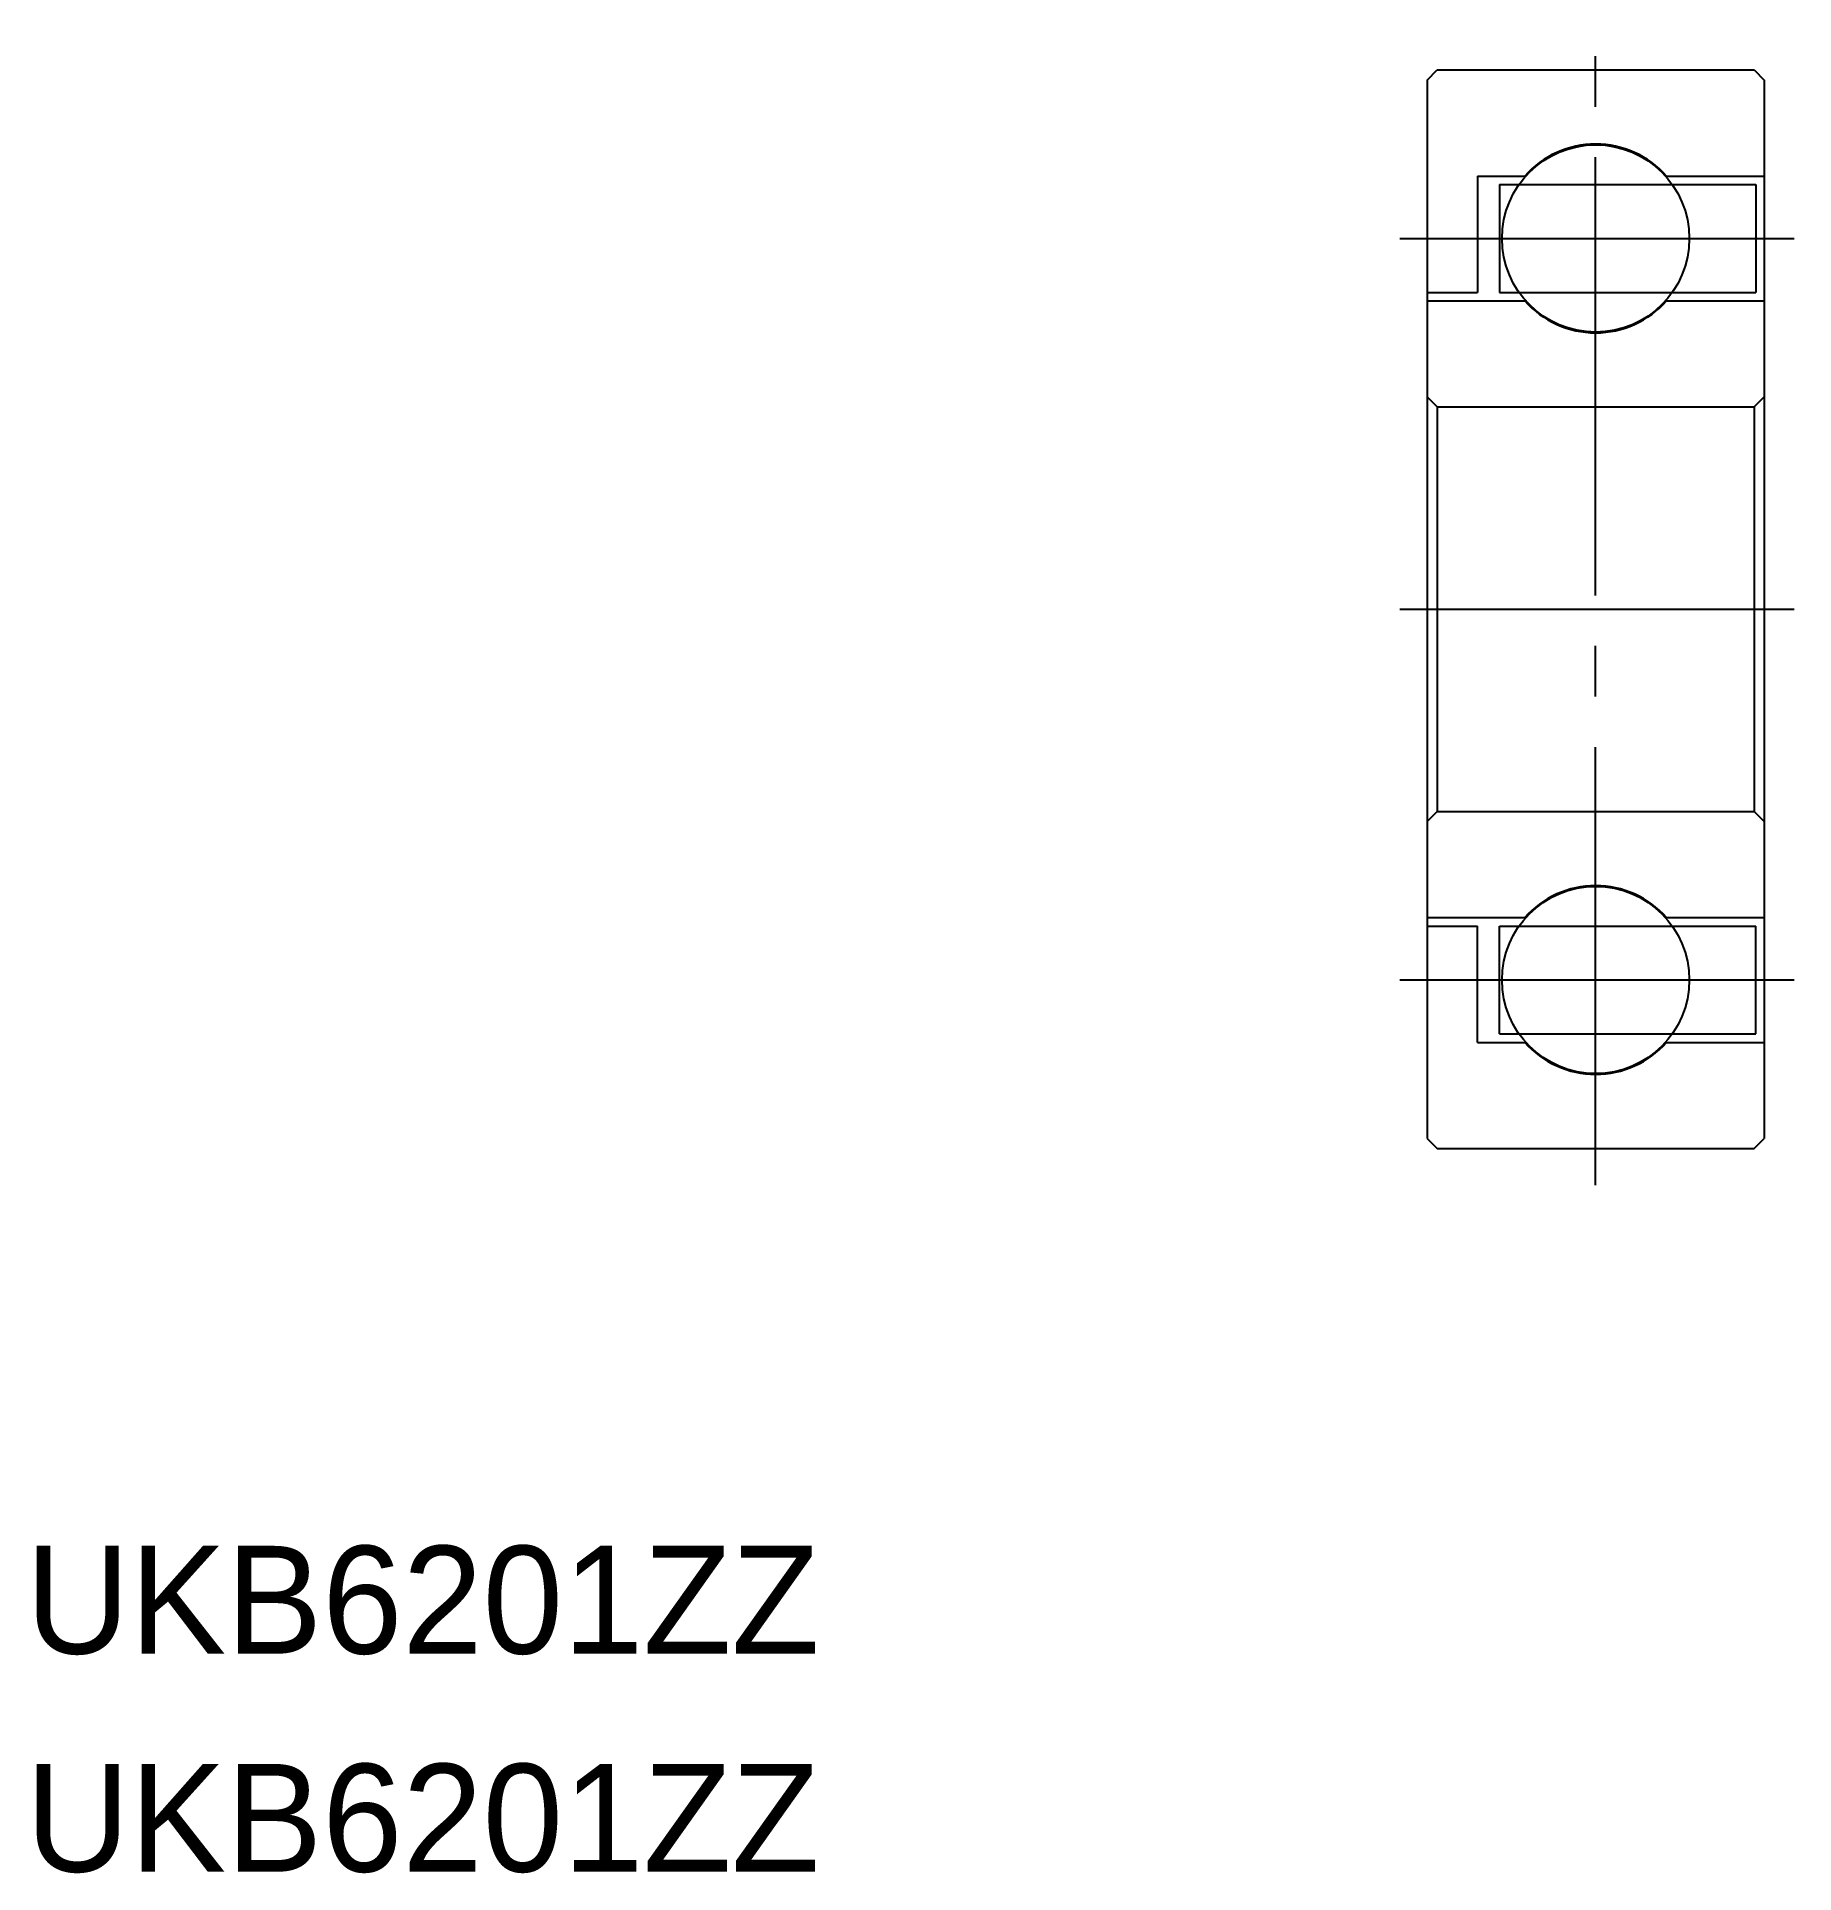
# Model space of a CAD drawing. Extents: x -52.5 to -0.4, y -20 to 34.5.
import ezdxf

# ---------------------------------------------------------------- set-up
doc = ezdxf.new("R2010")
doc.units = 0
doc.linetypes.add('CENTER', pattern=[17.5, 13, -1.5, 1.5, -1.5])
doc.layers.get('0').update_dxf_attribs({"linetype": 'CONTINUOUS'})
doc.layers.add('CENTER', color=1, linetype='CENTER')

msp = doc.modelspace()

# ---------------------------------------------------------------- linework, layer by layer
at = {"color": 7, "linetype": 'CONTINUOUS'}
for p, q in [((-11.289, 33.209), (-10.989, 33.509)), ((-10.989, 33.509), (-1.589, 33.509)), ((-1.589, 33.509), (-1.289, 33.209)), ((-11.289, 33.209), (-11.289, 1.809)), ((-1.289, 33.209), (-1.289, 1.809)), ((-9.789, 30.359), (-8.391, 30.359)), ((-9.789, 30.359), (-9.789, 26.909)), ((-9.139, 30.109), (-1.539, 30.109)), ((-9.139, 30.109), (-9.139, 26.909)), ((-4.188, 30.359), (-1.289, 30.359)), ((-1.539, 30.109), (-1.539, 26.909)), ((-11.289, 26.909), (-9.789, 26.909)), ((-9.139, 26.909), (-1.539, 26.909)), ((-11.289, 26.659), (-8.391, 26.659)), ((-4.188, 26.659), (-1.289, 26.659)), ((-11.289, 23.809), (-10.989, 23.509)), ((-10.989, 23.509), (-1.589, 23.509)), ((-10.989, 23.509), (-10.989, 11.509)), ((-1.289, 23.809), (-1.589, 23.509)), ((-1.589, 23.509), (-1.589, 11.509)), ((-10.989, 11.509), (-11.289, 11.209)), ((-10.989, 11.509), (-1.589, 11.509)), ((-1.589, 11.509), (-1.289, 11.209)), ((-11.289, 8.359), (-8.391, 8.359)), ((-4.188, 8.359), (-1.289, 8.359)), ((-11.289, 8.109), (-9.789, 8.109)), ((-9.789, 4.659), (-9.789, 8.109)), ((-9.139, 4.909), (-9.139, 8.109)), ((-9.139, 8.109), (-1.539, 8.109)), ((-1.539, 4.909), (-1.539, 8.109)), ((-9.139, 4.909), (-1.539, 4.909)), ((-9.789, 4.659), (-8.391, 4.659)), ((-4.188, 4.659), (-1.289, 4.659)), ((-11.289, 1.809), (-10.989, 1.509)), ((-1.589, 1.509), (-1.289, 1.809)), ((-10.989, 1.509), (-1.589, 1.509))]:
    msp.add_line(p, q, dxfattribs=at)
for centre in [(-6.289, 28.509), (-6.289, 6.509)]:
    msp.add_circle(centre, 2.778, dxfattribs=at)
for centre, start, end in [((-6.289, 28.509), 41.3544, 138.6456), ((-6.289, 28.509), 221.3544, 318.6456), ((-6.289, 6.509), 41.3544, 138.6456), ((-6.289, 6.509), 221.3544, 318.6456)]:
    msp.add_arc(centre, 2.8, start, end, dxfattribs=at)
at = {"layer": 'CENTER', "color": 1, "linetype": 'CENTER'}
for p, q in [((-6.289, 0.418), (-6.289, 34.494)), ((-12.099, 28.509), (-0.399, 28.509)), ((-12.099, 17.509), (-0.399, 17.509)), ((-12.099, 6.509), (-0.399, 6.509))]:
    msp.add_line(p, q, dxfattribs=at)

# ---------------------------------------------------------------- texts
at = {"color": 0, "linetype": 'BYBLOCK'}
for p in [(-52.856, -13.478), (-52.856, -19.947)]:
    msp.add_text('UKB6201ZZ', height=3.2, dxfattribs=at).set_placement(p)

doc.saveas('drawing.dxf')
